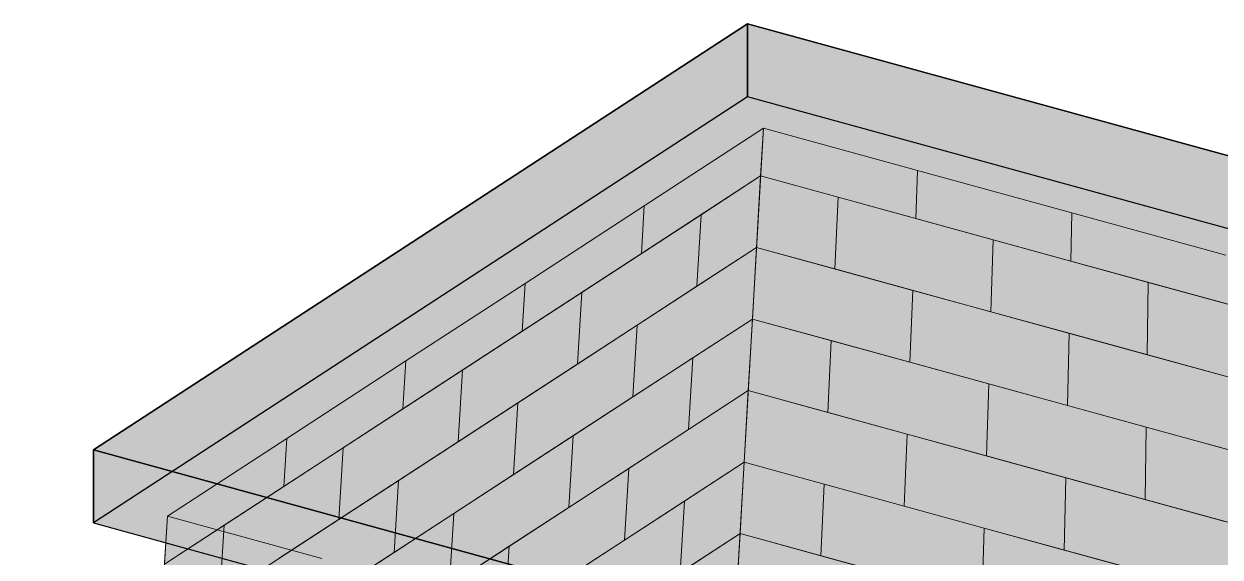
# Paper-space layout '02 Chimney' of a CAD drawing. Header units: millimetres. Extents: x 5 to 415, y 5 to 287.
# Drawn here: x 238.01 to 277.73, y 181.34 to 199.03 of the extents above; entities that cross this region are included whole.
import ezdxf

# ---------------------------------------------------------------- set-up
doc = ezdxf.new("R2010")
doc.units = ezdxf.units.MM
doc.layers.add('SHEET_GEOMETRY', color=7, linetype='Continuous')

# ---------------------------------------------------------------- blocks, each defined once
blk = doc.blocks.new('SHEET_02_CHIMNEY')
at = {"layer": 'SHEET_GEOMETRY', "lineweight": 25}
for p, q in [((240.32, 184.892), (262.04, 199.027)), ((262.04, 199.027), (240.32, 184.892)), ((262.04, 196.606), (262.04, 199.027)), ((262.04, 199.027), (300.861, 188.372)), ((262.04, 199.027), (262.04, 196.606)), ((300.861, 188.372), (262.04, 199.027)), ((262.04, 196.606), (240.32, 182.472)), ((300.861, 185.952), (262.04, 196.606)), ((240.32, 182.472), (240.32, 184.892)), ((240.32, 184.892), (279.141, 174.238)), ((279.141, 174.238), (240.32, 184.892)), ((240.32, 184.892), (240.32, 182.472)), ((240.32, 182.472), (279.141, 171.817))]:
    blk.add_line(p, q, dxfattribs=at)
at = {"layer": 'SHEET_GEOMETRY', "lineweight": 18}
for p, q in [((258.375, 122.762), (262.564, 195.566)), ((238.013, 109.511), (242.783, 182.693))]:
    blk.add_line(p, q, dxfattribs=at)
at = {"layer": 'SHEET_GEOMETRY', "lineweight": 9}
for p, q in [((258.607, 192.991), (262.564, 195.566)), ((262.472, 193.983), (262.564, 195.566)), ((262.564, 195.566), (262.472, 193.983)), ((262.564, 195.566), (267.683, 194.161)), ((262.472, 193.983), (258.514, 191.407)), ((260.493, 192.695), (262.472, 193.983)), ((262.336, 191.609), (262.472, 193.983)), ((262.472, 193.983), (262.336, 191.609)), ((262.472, 193.983), (265.046, 193.277)), ((267.62, 192.57), (262.472, 193.983)), ((267.683, 194.161), (267.62, 192.57)), ((267.62, 192.57), (267.683, 194.161)), ((267.683, 194.161), (272.802, 192.756)), ((265.046, 193.277), (264.93, 190.897)), ((264.93, 190.897), (265.046, 193.277)), ((265.046, 193.277), (270.193, 191.864)), ((254.651, 190.417), (258.607, 192.991)), ((256.534, 190.119), (260.493, 192.695)), ((258.514, 191.407), (258.607, 192.991)), ((258.607, 192.991), (258.514, 191.407)), ((260.355, 190.32), (260.493, 192.695)), ((260.493, 192.695), (260.355, 190.32)), ((272.802, 192.756), (272.767, 191.158)), ((272.767, 191.158), (272.802, 192.756)), ((272.802, 192.756), (277.921, 191.351)), ((272.767, 191.158), (267.62, 192.57)), ((270.193, 191.864), (270.119, 189.473)), ((270.119, 189.473), (270.193, 191.864)), ((270.193, 191.864), (275.34, 190.451)), ((258.373, 189.03), (262.336, 191.609)), ((262.336, 191.609), (260.355, 190.32)), ((262.199, 189.235), (262.336, 191.609)), ((262.336, 191.609), (262.199, 189.235)), ((262.336, 191.609), (267.525, 190.185)), ((264.93, 190.897), (262.336, 191.609)), ((258.514, 191.407), (254.555, 188.831)), ((277.914, 189.745), (272.767, 191.158)), ((270.119, 189.473), (264.93, 190.897)), ((250.695, 187.842), (254.651, 190.417)), ((254.555, 188.831), (254.651, 190.417)), ((254.651, 190.417), (254.555, 188.831)), ((260.355, 190.32), (256.392, 187.741)), ((275.34, 190.451), (275.308, 188.049)), ((275.308, 188.049), (275.34, 190.451)), ((275.34, 190.451), (280.487, 189.039)), ((252.576, 187.542), (256.534, 190.119)), ((256.392, 187.741), (256.534, 190.119)), ((256.534, 190.119), (256.392, 187.741)), ((267.525, 190.185), (267.43, 187.799)), ((267.43, 187.799), (267.525, 190.185)), ((267.525, 190.185), (272.713, 188.761)), ((275.308, 188.049), (270.119, 189.473)), ((262.199, 189.235), (258.233, 186.654)), ((260.216, 187.944), (262.199, 189.235)), ((262.063, 186.861), (262.199, 189.235)), ((262.199, 189.235), (262.063, 186.861)), ((262.199, 189.235), (264.815, 188.517)), ((267.43, 187.799), (262.199, 189.235)), ((254.555, 188.831), (250.597, 186.254)), ((254.411, 186.452), (258.373, 189.03)), ((258.233, 186.654), (258.373, 189.03)), ((258.373, 189.03), (258.233, 186.654)), ((272.713, 188.761), (272.66, 186.364)), ((272.66, 186.364), (272.713, 188.761)), ((272.713, 188.761), (277.902, 187.337)), ((264.815, 188.517), (264.699, 186.137)), ((264.699, 186.137), (264.815, 188.517)), ((264.815, 188.517), (270.045, 187.082)), ((256.25, 185.363), (260.216, 187.944)), ((260.078, 185.569), (260.216, 187.944)), ((260.216, 187.944), (260.078, 185.569)), ((280.497, 186.625), (275.308, 188.049)), ((246.739, 185.267), (250.695, 187.842)), ((248.617, 184.966), (252.576, 187.542)), ((250.597, 186.254), (250.695, 187.842)), ((250.695, 187.842), (250.597, 186.254)), ((256.392, 187.741), (252.43, 185.162)), ((252.43, 185.162), (252.576, 187.542)), ((252.576, 187.542), (252.43, 185.162)), ((272.66, 186.364), (267.43, 187.799)), ((270.045, 187.082), (269.971, 184.69)), ((269.971, 184.69), (270.045, 187.082)), ((270.045, 187.082), (275.276, 185.646)), ((258.233, 186.654), (254.267, 184.073)), ((258.093, 184.277), (262.063, 186.861)), ((262.063, 186.861), (260.078, 185.569)), ((261.926, 184.487), (262.063, 186.861)), ((262.063, 186.861), (261.926, 184.487)), ((262.063, 186.861), (267.335, 185.414)), ((264.699, 186.137), (262.063, 186.861)), ((250.449, 183.873), (254.411, 186.452)), ((254.267, 184.073), (254.411, 186.452)), ((254.411, 186.452), (254.267, 184.073)), ((277.891, 184.928), (272.66, 186.364)), ((250.597, 186.254), (246.638, 183.678)), ((269.971, 184.69), (264.699, 186.137)), ((260.078, 185.569), (256.108, 182.985)), ((275.276, 185.646), (275.243, 183.243)), ((275.243, 183.243), (275.276, 185.646)), ((275.276, 185.646), (280.506, 184.211)), ((242.783, 182.693), (246.739, 185.267)), ((246.638, 183.678), (246.739, 185.267)), ((246.739, 185.267), (246.638, 183.678)), ((252.43, 185.162), (248.467, 182.584)), ((252.284, 182.782), (256.25, 185.363)), ((256.108, 182.985), (256.25, 185.363)), ((256.25, 185.363), (256.108, 182.985)), ((267.335, 185.414), (267.24, 183.028)), ((267.24, 183.028), (267.335, 185.414)), ((267.335, 185.414), (272.607, 183.967)), ((244.659, 182.39), (248.617, 184.966)), ((248.467, 182.584), (248.617, 184.966)), ((248.617, 184.966), (248.467, 182.584)), ((275.243, 183.243), (269.971, 184.69)), ((254.123, 181.694), (258.093, 184.277)), ((261.926, 184.487), (257.952, 181.901)), ((257.952, 181.901), (258.093, 184.277)), ((258.093, 184.277), (257.952, 181.901)), ((259.939, 183.194), (261.926, 184.487)), ((261.79, 182.113), (261.926, 184.487)), ((261.926, 184.487), (261.79, 182.113)), ((261.926, 184.487), (264.583, 183.758)), ((267.24, 183.028), (261.926, 184.487)), ((246.486, 181.294), (250.449, 183.873)), ((254.267, 184.073), (250.301, 181.491)), ((250.301, 181.491), (250.449, 183.873)), ((250.449, 183.873), (250.301, 181.491)), ((272.607, 183.967), (272.554, 181.57)), ((272.554, 181.57), (272.607, 183.967)), ((272.607, 183.967), (277.879, 182.52)), ((246.638, 183.678), (242.679, 181.102)), ((264.583, 183.758), (264.467, 181.378)), ((264.467, 181.378), (264.583, 183.758)), ((264.583, 183.758), (269.897, 182.299)), ((255.965, 180.608), (259.939, 183.194)), ((259.801, 180.819), (259.939, 183.194)), ((259.939, 183.194), (259.801, 180.819)), ((280.516, 181.796), (275.243, 183.243)), ((242.679, 181.102), (242.783, 182.693)), ((242.783, 182.693), (242.679, 181.102)), ((247.902, 181.288), (242.783, 182.693)), ((248.317, 180.201), (252.284, 182.782)), ((256.108, 182.985), (252.138, 180.402)), ((252.138, 180.402), (252.284, 182.782)), ((252.284, 182.782), (252.138, 180.402)), ((272.554, 181.57), (267.24, 183.028)), ((242.679, 181.102), (244.659, 182.39)), ((248.467, 182.584), (244.505, 180.005)), ((244.505, 180.005), (244.659, 182.39)), ((244.659, 182.39), (244.505, 180.005)), ((269.897, 182.299), (269.823, 179.908)), ((269.823, 179.908), (269.897, 182.299)), ((269.897, 182.299), (275.211, 180.841)), ((257.952, 181.901), (253.978, 179.315)), ((257.812, 179.524), (261.79, 182.113)), ((261.79, 182.113), (259.801, 180.819)), ((261.653, 179.739), (261.79, 182.113)), ((261.79, 182.113), (261.653, 179.739)), ((261.79, 182.113), (267.145, 180.643)), ((264.467, 181.378), (261.79, 182.113)), ((250.301, 181.491), (246.334, 178.91)), ((250.153, 179.11), (254.123, 181.694)), ((253.978, 179.315), (254.123, 181.694)), ((254.123, 181.694), (253.978, 179.315)), ((277.868, 180.112), (272.554, 181.57)), ((269.823, 179.908), (264.467, 181.378))]:
    blk.add_line(p, q, dxfattribs=at)
at = {"layer": 'SHEET_GEOMETRY', "color": 253}
for points in [[(262.04, 196.606), (240.32, 184.892), (262.04, 199.027)], [(300.861, 185.952), (262.04, 196.606), (262.04, 199.027)], [(300.861, 185.952), (262.04, 199.027), (300.861, 188.372)], [(262.04, 196.606), (240.32, 182.472), (240.32, 184.892)], [(240.32, 182.472), (279.141, 174.238), (240.32, 184.892)], [(240.32, 182.472), (279.141, 171.817), (279.141, 174.238)]]:
    blk.add_solid(points, dxfattribs=at)
at = {"layer": 'SHEET_GEOMETRY', "color": 9}
for points in [[(240.32, 184.892), (300.861, 188.372), (262.04, 199.027)], [(240.32, 184.892), (279.141, 174.238), (300.861, 188.372)]]:
    blk.add_solid(points, dxfattribs=at)
at = {"layer": 'SHEET_GEOMETRY', "color": 47}
for points in [[(262.472, 193.983), (258.607, 192.991), (262.564, 195.566)], [(267.62, 192.57), (262.472, 193.983), (262.564, 195.566)], [(267.62, 192.57), (262.564, 195.566), (267.683, 194.161)], [(262.472, 193.983), (258.514, 191.407), (258.607, 192.991)], [(262.336, 191.609), (260.493, 192.695), (262.472, 193.983)], [(272.767, 191.158), (267.62, 192.57), (267.683, 194.161)], [(272.767, 191.158), (267.683, 194.161), (272.802, 192.756)], [(270.119, 189.473), (264.93, 190.897), (265.046, 193.277)], [(270.119, 189.473), (265.046, 193.277), (270.193, 191.864)], [(258.514, 191.407), (254.651, 190.417), (258.607, 192.991)], [(262.336, 191.609), (260.355, 190.32), (260.493, 192.695)], [(258.514, 191.407), (254.555, 188.831), (254.651, 190.417)], [(258.233, 186.654), (254.411, 186.452), (258.373, 189.03)], [(277.891, 184.928), (272.66, 186.364), (272.713, 188.761)], [(277.891, 184.928), (272.713, 188.761), (277.902, 187.337)], [(269.971, 184.69), (264.699, 186.137), (264.815, 188.517)], [(269.971, 184.69), (264.815, 188.517), (270.045, 187.082)], [(250.597, 186.254), (246.739, 185.267), (250.695, 187.842)], [(275.243, 183.243), (269.971, 184.69), (270.045, 187.082)], [(275.243, 183.243), (270.045, 187.082), (275.276, 185.646)], [(258.233, 186.654), (254.267, 184.073), (254.411, 186.452)], [(250.597, 186.254), (246.638, 183.678), (246.739, 185.267)], [(256.108, 182.985), (252.284, 182.782), (256.25, 185.363)], [(272.554, 181.57), (267.24, 183.028), (267.335, 185.414)], [(272.554, 181.57), (267.335, 185.414), (272.607, 183.967)], [(257.952, 181.901), (254.123, 181.694), (258.093, 184.277)], [(261.79, 182.113), (259.939, 183.194), (261.926, 184.487)], [(259.801, 180.819), (255.965, 180.608), (259.939, 183.194)], [(261.79, 182.113), (259.801, 180.819), (259.939, 183.194)], [(256.108, 182.985), (252.138, 180.402), (252.284, 182.782)], [(275.179, 178.438), (269.823, 179.908), (269.897, 182.299)], [(275.179, 178.438), (269.897, 182.299), (275.211, 180.841)], [(257.952, 181.901), (253.978, 179.315), (254.123, 181.694)], [(261.653, 179.739), (257.812, 179.524), (261.79, 182.113)], [(267.05, 178.257), (261.653, 179.739), (261.79, 182.113)], [(267.05, 178.257), (261.79, 182.113), (267.145, 180.643)]]:
    blk.add_solid(points, dxfattribs=at)
at = {"layer": 'SHEET_GEOMETRY', "color": 37}
for points in [[(264.93, 190.897), (262.336, 191.609), (262.472, 193.983)], [(264.93, 190.897), (262.472, 193.983), (265.046, 193.277)], [(260.355, 190.32), (256.534, 190.119), (260.493, 192.695)], [(277.914, 189.745), (272.767, 191.158), (272.802, 192.756)], [(277.914, 189.745), (272.802, 192.756), (277.921, 191.351)], [(275.308, 188.049), (270.119, 189.473), (270.193, 191.864)], [(275.308, 188.049), (270.193, 191.864), (275.34, 190.451)], [(267.43, 187.799), (262.199, 189.235), (262.336, 191.609)], [(267.43, 187.799), (262.336, 191.609), (267.525, 190.185)], [(254.555, 188.831), (250.695, 187.842), (254.651, 190.417)], [(260.355, 190.32), (256.392, 187.741), (256.534, 190.119)], [(280.497, 186.625), (275.308, 188.049), (275.34, 190.451)], [(280.497, 186.625), (275.34, 190.451), (280.487, 189.039)], [(256.392, 187.741), (252.576, 187.542), (256.534, 190.119)], [(272.66, 186.364), (267.43, 187.799), (267.525, 190.185)], [(272.66, 186.364), (267.525, 190.185), (272.713, 188.761)], [(254.555, 188.831), (250.597, 186.254), (250.695, 187.842)], [(260.078, 185.569), (256.25, 185.363), (260.216, 187.944)], [(252.43, 185.162), (248.617, 184.966), (252.576, 187.542)], [(256.392, 187.741), (252.43, 185.162), (252.576, 187.542)], [(261.926, 184.487), (258.093, 184.277), (262.063, 186.861)], [(267.24, 183.028), (261.926, 184.487), (262.063, 186.861)], [(267.24, 183.028), (262.063, 186.861), (267.335, 185.414)], [(254.267, 184.073), (250.449, 183.873), (254.411, 186.452)], [(260.078, 185.569), (256.108, 182.985), (256.25, 185.363)], [(280.516, 181.796), (275.243, 183.243), (275.276, 185.646)], [(280.516, 181.796), (275.276, 185.646), (280.506, 184.211)], [(246.638, 183.678), (242.783, 182.693), (246.739, 185.267)], [(252.43, 185.162), (248.467, 182.584), (248.617, 184.966)], [(248.467, 182.584), (244.659, 182.39), (248.617, 184.966)], [(261.926, 184.487), (257.952, 181.901), (258.093, 184.277)], [(254.267, 184.073), (250.301, 181.491), (250.449, 183.873)], [(246.638, 183.678), (242.679, 181.102), (242.783, 182.693)], [(269.823, 179.908), (264.467, 181.378), (264.583, 183.758)], [(269.823, 179.908), (264.583, 183.758), (269.897, 182.299)], [(248.467, 182.584), (244.505, 180.005), (244.659, 182.39)]]:
    blk.add_solid(points, dxfattribs=at)
at = {"layer": 'SHEET_GEOMETRY', "color": 57}
for points in [[(262.199, 189.235), (258.373, 189.03), (262.336, 191.609)], [(262.199, 189.235), (258.233, 186.654), (258.373, 189.03)], [(262.063, 186.861), (260.216, 187.944), (262.199, 189.235)], [(264.699, 186.137), (262.063, 186.861), (262.199, 189.235)], [(264.699, 186.137), (262.199, 189.235), (264.815, 188.517)], [(262.063, 186.861), (260.078, 185.569), (260.216, 187.944)], [(264.467, 181.378), (261.79, 182.113), (261.926, 184.487)], [(264.467, 181.378), (261.926, 184.487), (264.583, 183.758)], [(250.301, 181.491), (246.486, 181.294), (250.449, 183.873)], [(277.868, 180.112), (272.554, 181.57), (272.607, 183.967)], [(277.868, 180.112), (272.607, 183.967), (277.879, 182.52)], [(242.679, 181.102), (247.902, 181.288), (242.783, 182.693)], [(252.138, 180.402), (248.317, 180.201), (252.284, 182.782)], [(244.505, 180.005), (242.679, 181.102), (244.659, 182.39)], [(250.301, 181.491), (246.334, 178.91), (246.486, 181.294)], [(253.978, 179.315), (250.153, 179.11), (254.123, 181.694)]]:
    blk.add_solid(points, dxfattribs=at)

psp = doc.layouts.new('02 Chimney')

# ---------------------------------------------------------------- block references
psp.add_blockref('SHEET_02_CHIMNEY', (0, 0))

doc.saveas('drawing.dxf')
